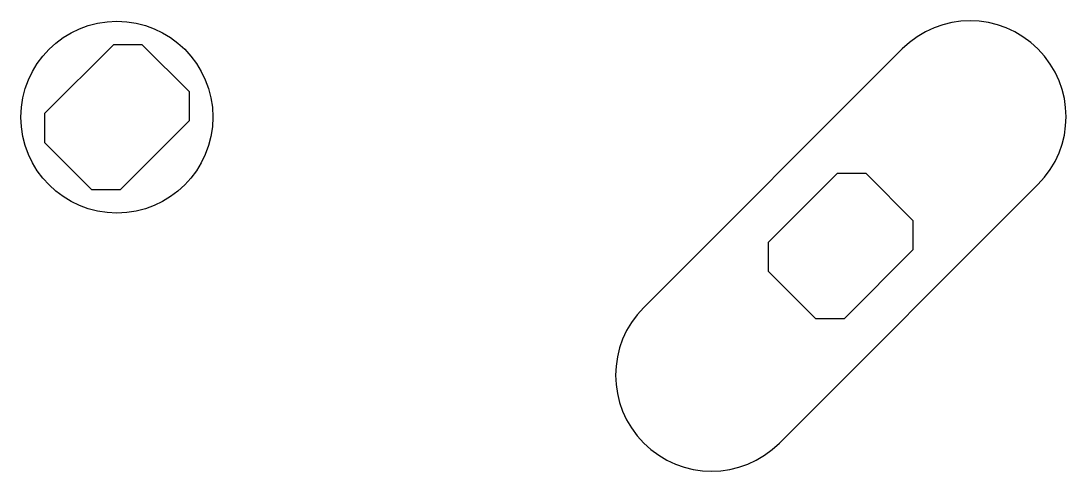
# Model space of a CAD drawing. Header units: millimetres. Extents: x 64.9 to 119.3, y 21.1 to 44.6.
import ezdxf

# ---------------------------------------------------------------- set-up
doc = ezdxf.new("R2010")
doc.units = ezdxf.units.MM
doc.layers.get('0').update_dxf_attribs({"linetype": 'CONTINUOUS'})

msp = doc.modelspace()

# ---------------------------------------------------------------- linework, layer by layer
msp.add_lwpolyline([(117.878, 36.049, 1), (110.807, 43.12), (97.337, 29.649, 1), (104.408, 22.578)], format="xyb", close=True)
for points in [[(68.578, 35.791), (70.075, 35.791), (73.669, 39.385), (73.669, 40.882), (71.207, 43.344), (69.71, 43.344), (66.115, 39.75), (66.115, 38.253)], [(108.921, 36.626), (107.424, 36.626), (103.83, 33.032), (103.83, 31.535), (106.293, 29.072), (107.79, 29.072), (111.384, 32.666), (111.384, 34.163)]]:
    msp.add_lwpolyline(points, close=True)
msp.add_circle((69.892, 39.567), 5)

doc.saveas('drawing.dxf')
